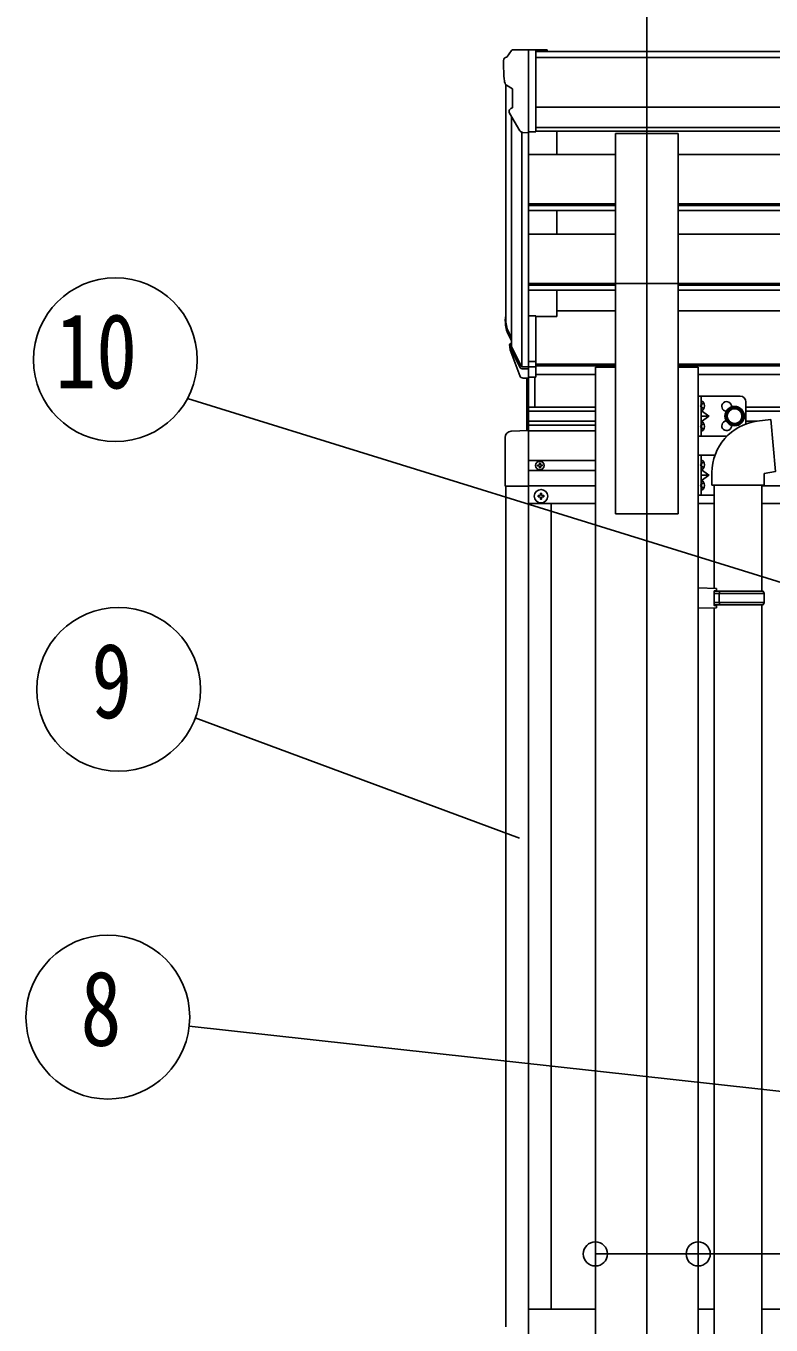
# Model space of a CAD drawing. Units: millimetres, scale not verified. Extents: x -10512 to 10512, y -7425 to 7425.
# Drawn here: x -4822 to -4167, y -2676 to -1534 of the extents above; entities that cross this region are included whole.
import ezdxf
from ezdxf.enums import TextEntityAlignment as Align

# ---------------------------------------------------------------- set-up
doc = ezdxf.new("R2010")
doc.units = ezdxf.units.MM
doc.header["$LTSCALE"] = 30
for name, color, linetype in [('0-3_YKK_12', 2, 'Continuous'), ('0-4_YKK_13', 4, 'Continuous'), ('0-5_YKK_A1', 4, 'Continuous'), ('0-6_YKK_D', 6, 'Continuous')]:
    doc.layers.add(name, color=color, linetype=linetype)
doc.styles.add('ＭＳ ゴシック', font='')
doc.styles.get('ＭＳ ゴシック').set_extended_font_data('MS Gothic')

msp = doc.modelspace()

# ---------------------------------------------------------------- linework, layer by layer
at = {"layer": '0-3_YKK_12'}
msp.add_line((-4276.28, -1438.98), (-4276.28, -4613.38), dxfattribs=at)
at = {"layer": '0-4_YKK_13'}
for p, q in [((-4395.37, -1555.93), (-4399.43, -1561.74)), ((-4392.28, -1555.36), (-4394.61, -1555.51)), ((-4392.28, -1555.36), (-4373.78, -1555.36)), ((-4380.28, -1628.35), (-4380.28, -1555.36)), ((-4373.78, -1555.36), (-4363.78, -1555.45)), ((-4373.78, -1627.35), (-4373.78, -1555.36)), ((-4363.78, -1556.97), (-4363.78, -1555.45)), ((-4402.28, -1564.73), (-4402.28, -1565.36)), ((-4399.74, -1586.55), (-4394.43, -1589.62)), ((-4394.28, -1589.88), (-4394.28, -1606.15)), ((-4387.9, -1626.54), (-4396.9, -1610.94)), ((-4380.28, -1628.35), (-4385.48, -1628.03)), ((-4373.78, -1627.35), (-4380.28, -1627.35)), ((-4303.78, -1760.81), (-4303.78, -1629.01)), ((-4303.78, -1629.01), (-4248.78, -1629.01)), ((-4248.78, -1760.81), (-4248.78, -1629.01)), ((-4303.78, -1760.81), (-4248.78, -1760.81)), ((-4380.28, -1789.09), (-4380.28, -1843.86)), ((-4373.78, -1789.09), (-4380.28, -1789.09)), ((-4373.78, -1789.09), (-4373.78, -1843.12)), ((-4399.18, -1803.28), (-4395.3, -1811.22)), ((-4398.58, -1801.9), (-4395.3, -1808.96)), ((-4396.87, -1814.55), (-4396.53, -1818.96)), ((-4396.53, -1818.96), (-4387.72, -1842.5)), ((-4395.91, -1818.39), (-4387.72, -1834.57)), ((-4386.71, -1833.44), (-4394.46, -1818.04)), ((-4380.28, -1834.12), (-4385.41, -1834.12)), ((-4380.28, -1835.93), (-4385.12, -1835.93)), ((-4373.78, -1829.22), (-4380.28, -1829.22)), ((-4373.78, -1834.1), (-4380.28, -1834.1)), ((-4380.28, -1843.86), (-4385.12, -1843.86)), ((-4381.78, -1889.94), (-4381.78, -1843.86)), ((-4373.78, -1843.12), (-4380.28, -1843.12)), ((-4380.28, -1889.86), (-4380.27, -1843.12)), ((-4374.78, -1869.36), (-4374.78, -1843.12)), ((-4231.08, -1859.86), (-4231.08, -1894.86)), ((-4194.08, -1859.86), (-4231.08, -1859.86)), ((-4228.58, -1859.86), (-4228.58, -1894.86)), ((-4228.08, -1872.36), (-4228.58, -1872.28)), ((-4228.08, -1864.36), (-4227.27, -1864.51)), ((-4228.08, -1872.36), (-4227.27, -1872.22)), ((-4189.08, -1864.86), (-4189.08, -1884.3)), ((-4228.58, -1877.36), (-4221.58, -1877.36)), ((-4228.08, -1882.36), (-4227.27, -1882.51)), ((-4179.64, -1881.91), (-4167.12, -1880.35)), ((-4380.28, -1889.86), (-4395.56, -1890.66)), ((-4380.28, -1889.86), (-4380.28, -1939.05)), ((-4205.57, -1894.86), (-4231.08, -1894.86)), ((-4228.08, -1890.36), (-4228.58, -1890.28)), ((-4228.08, -1890.36), (-4227.27, -1890.22)), ((-4400.78, -1896.16), (-4400.78, -1939.05)), ((-4231.08, -1911.74), (-4231.08, -1946.74)), ((-4216.3, -1911.74), (-4231.08, -1911.74)), ((-4228.58, -1911.74), (-4228.58, -1946.74)), ((-4228.08, -1916.24), (-4228.58, -1916.33)), ((-4228.08, -1916.24), (-4227.27, -1916.38)), ((-4371.51, -1920.33), (-4372.33, -1920.33)), ((-4369.05, -1921.15), (-4368.23, -1921.15)), ((-4228.58, -1929.24), (-4221.58, -1929.24)), ((-4228.08, -1924.24), (-4227.27, -1924.1)), ((-4219.04, -1937.92), (-4219.04, -1927)), ((-4400.78, -1939.05), (-4380.28, -1939.05)), ((-4228.08, -1934.24), (-4228.58, -1934.33)), ((-4228.08, -1934.24), (-4227.27, -1934.38)), ((-4173.04, -1937.92), (-4219.04, -1937.92)), ((-4217.08, -1937.92), (-4217.08, -2028.75)), ((-4175.08, -1937.92), (-4175.08, -2031.31)), ((-4370.78, -1947.24), (-4371.78, -1947.24)), ((-4367.78, -1948.24), (-4366.78, -1948.24)), ((-4217.08, -1946.74), (-4231.08, -1946.74)), ((-4228.08, -1942.24), (-4227.27, -1942.1)), ((-4215.08, -2028.81), (-4231.08, -2028.34)), ((-4231.08, -2028.34), (-4231.08, -2046.28)), ((-4215.08, -2030.81), (-4217.08, -2030.81)), ((-4174.08, -2031.31), (-4217.08, -2031.31)), ((-4215.08, -2030.81), (-4215.08, -2028.81)), ((-4212.6, -2033.31), (-4212.17, -2031.31)), ((-4173.08, -2033.31), (-4174.08, -2031.31)), ((-4173.08, -2033.31), (-4217.08, -2033.31)), ((-4173.08, -2041.31), (-4217.08, -2041.31)), ((-4174.08, -2043.31), (-4217.08, -2043.31)), ((-4215.08, -2045.81), (-4215.08, -2043.81)), ((-4175.08, -2890.56), (-4175.08, -2043.31)), ((-4173.08, -2041.31), (-4174.08, -2043.31)), ((-4173.08, -2033.31), (-4173.08, -2041.31)), ((-4215.08, -2045.81), (-4231.08, -2046.28)), ((-4217.08, -2888), (-4217.08, -2045.87))]:
    msp.add_line(p, q, dxfattribs=at)
for points in [[(-4228.96, -1868.36), (-4228.33, -1867.18), (-4226.1, -1866.06)], [(-4228.96, -1868.36), (-4228.33, -1869.55), (-4226.1, -1870.66)], [(-4228.08, -1872.36), (-4228.08, -1864.36), (-4228.58, -1864.45), (-4228.58, -1872.28)], [(-4228.58, -1872.36), (-4221.58, -1877.36), (-4228.58, -1882.36)], [(-4228.96, -1886.36), (-4228.33, -1885.18), (-4226.1, -1884.06)], [(-4228.08, -1890.36), (-4228.08, -1882.36), (-4228.58, -1882.45), (-4228.58, -1890.28)], [(-4167.12, -1880.35), (-4163.11, -1926.17), (-4173.04, -1927.92), (-4173.04, -1937.92)], [(-4228.96, -1886.36), (-4228.33, -1887.55), (-4226.1, -1888.66)], [(-4228.96, -1920.24), (-4228.33, -1919.06), (-4226.1, -1917.94)], [(-4228.08, -1916.24), (-4228.08, -1924.24), (-4228.58, -1924.15), (-4228.58, -1916.33)], [(-4372.33, -1920.33), (-4372.33, -1921.15), (-4371.51, -1921.15)], [(-4369.87, -1919.51), (-4369.87, -1918.69), (-4370.69, -1918.69), (-4370.69, -1919.51)], [(-4370.69, -1921.97), (-4370.69, -1922.79), (-4369.87, -1922.79), (-4369.87, -1921.97)], [(-4368.23, -1921.15), (-4368.23, -1920.33), (-4369.05, -1920.33)], [(-4228.96, -1920.24), (-4228.33, -1921.43), (-4226.1, -1922.54)], [(-4228.58, -1924.24), (-4221.58, -1929.24), (-4228.58, -1934.24)], [(-4228.96, -1938.24), (-4228.33, -1937.06), (-4226.1, -1935.94)], [(-4228.96, -1938.24), (-4228.33, -1939.43), (-4226.1, -1940.54)], [(-4228.08, -1934.24), (-4228.08, -1942.24), (-4228.58, -1942.15), (-4228.58, -1934.33)], [(-4371.78, -1947.24), (-4371.78, -1948.24), (-4370.78, -1948.24)], [(-4368.78, -1946.24), (-4368.78, -1945.24), (-4369.78, -1945.24), (-4369.78, -1946.24)], [(-4369.78, -1949.24), (-4369.78, -1950.24), (-4368.78, -1950.24), (-4368.78, -1949.24)], [(-4366.78, -1948.24), (-4366.78, -1947.24), (-4367.78, -1947.24)], [(-4215.08, -2043.81), (-4217.08, -2043.81), (-4217.08, -2030.81)], [(-4212.6, -2033.31), (-4212.6, -2041.31), (-4212.17, -2043.31)]]:
    msp.add_lwpolyline(points, dxfattribs=at)
msp.add_lwpolyline([(-4199.08, -1884.87), (-4205.58, -1881.12), (-4205.58, -1873.61), (-4199.08, -1869.86), (-4192.58, -1873.61), (-4192.58, -1881.12)], close=True, dxfattribs=at)
for centre, radius in [((-4199.08, -1877.36), 8.5), ((-4199.08, -1877.36), 7.5), ((-4199.08, -1877.36), 6.5), ((-4370.28, -1920.74), 3.75), ((-4369.28, -1947.74), 5.9)]:
    msp.add_circle(centre, radius, dxfattribs=at)
for centre, radius, start, end in [((-4399.28, -1564.73), 3, 93, 180), ((-4394.55, -1556.5), 1, 93.5, 145), ((-4200.28, -1565.36), 202, 180, 184.94904), ((-4395.37, -1582.18), 6.18, 185.7035, 224.99897), ((-4394.58, -1589.88), 0.3, 0, 60), ((-4394.3, -1609.44), 3, 94.7167, 210), ((-4394.58, -1606.15), 0.3, 274.7167, 0), ((-4385.3, -1625.04), 3, 210, 266.5), ((-4371.09, -1794.16), 29.53, 186.50806, 197.98144), ((-4369.69, -1792.4), 30.41, 187.1552, 198.19734), ((-4194.08, -1864.86), 5, 0, 90), ((-4227.43, -1865.39), 0.9, 32.05588, 80), ((-4227.43, -1871.34), 0.9, 280, 327.94412), ((-4232.18, -1868.36), 6.5, 327.94412, 32.05588), ((-4206.08, -1868.86), 4.25, 353.70569, 265.23923), ((-4227.43, -1883.39), 0.9, 32.05588, 80), ((-4232.18, -1886.36), 6.5, 327.94412, 32.05588), ((-4173.13, -1927.35), 45.91, 98.14944, 179.55845), ((-4206.08, -1885.86), 4.25, 94.76077, 6.29431), ((-4395.28, -1896.16), 5.5, 93, 180), ((-4227.43, -1889.34), 0.9, 280, 327.94412), ((-4227.43, -1917.27), 0.9, 32.05588, 80), ((-4232.18, -1920.24), 6.5, 327.94412, 32.05588), ((-4371.51, -1919.51), 0.82, 270, 0), ((-4371.51, -1921.97), 0.82, 0, 90), ((-4369.05, -1919.51), 0.82, 180, 270), ((-4369.05, -1921.97), 0.82, 90, 180), ((-4227.43, -1923.22), 0.9, 280, 327.94412), ((-4227.43, -1935.27), 0.9, 32.05588, 80), ((-4232.18, -1938.24), 6.5, 327.94412, 32.05588), ((-4370.78, -1946.24), 1, 270, 0), ((-4370.78, -1949.24), 1, 0, 90), ((-4367.78, -1946.24), 1, 180, 270), ((-4367.78, -1949.24), 1, 90, 180), ((-4227.43, -1941.22), 0.9, 280, 327.94412)]:
    msp.add_arc(centre, radius, start, end, dxfattribs=at)
for centre, major_axis, ratio, start_param, end_param in [((-4311.62, -1794.59), (-89.06, 1.43), 0.57596, 6.1962358, 6.3678173), ((-4312.41, -1787.92), (87.93, 4.42), 0.541684, 3.0659337, 3.2228513), ((-4395.56, -1814.55), (1.3, 0), 0.90356, 1.3700892, 3.347195), ((-4309.64, -1798.36), (-89.07, 0), 0.90356, 0.2056023, 0.2515348), ((-4310.36, -1794.49), (-88.05, 0), 0.90356, 0.2662965, 0.3003836), ((-4385.12, -1833.21), (-3, 0), 0.90356, 0.5235988, 1.5707963), ((-4385.41, -1832.76), (-1.5, 0), 0.90356, 0.5235988, 1.5707963), ((-4385.12, -1841.15), (3, 0), 0.90356, 3.6651914, 4.712389)]:
    msp.add_ellipse(centre, major_axis=major_axis, ratio=ratio, start_param=start_param, end_param=end_param, dxfattribs=at)
at = {"layer": '0-5_YKK_A1'}
for p, q in [((-1532.77, -1556.97), (-4373.78, -1556.97)), ((-1532.77, -1562.18), (-4373.78, -1562.18)), ((-4400.28, -1585.94), (-4400.28, -1788.72)), ((-4380.28, -1596.47), (-4380.28, -1789.09)), ((-1522.77, -1605.72), (-4373.78, -1605.72)), ((-4395.3, -1613.71), (-4395.3, -1815.43)), ((-4386.28, -1627.87), (-4386.28, -1833.86)), ((-1522.77, -1623.57), (-4373.78, -1623.57)), ((-1522.77, -1626.82), (-4373.78, -1626.82)), ((-4355.28, -1626.82), (-4355.28, -1647.39)), ((-4380.28, -1647.39), (-4303.78, -1647.39)), ((-1543.78, -1647.39), (-4248.78, -1647.39)), ((-4380.28, -1690.76), (-4303.78, -1690.76)), ((-4380.28, -1692.25), (-4303.78, -1692.25)), ((-4380.28, -1696.57), (-4303.78, -1696.57)), ((-4355.28, -1696.57), (-4355.28, -1717.5)), ((-1543.78, -1690.76), (-4248.78, -1690.76)), ((-1543.78, -1692.25), (-4248.78, -1692.25)), ((-1543.78, -1696.57), (-4248.78, -1696.57)), ((-4380.28, -1717.5), (-4303.78, -1717.5)), ((-1543.78, -1717.5), (-4248.78, -1717.5)), ((-4380.28, -1760.86), (-4303.78, -1760.86)), ((-4380.28, -1762.36), (-4303.78, -1762.36)), ((-4380.28, -1766.67), (-4303.78, -1766.67)), ((-4355.28, -1766.67), (-4355.28, -1789.72)), ((-4303.78, -1760.81), (-4303.78, -1963.38)), ((-4248.78, -1760.81), (-4248.78, -1963.38)), ((-1543.78, -1760.86), (-4248.78, -1760.86)), ((-1543.78, -1762.36), (-4248.78, -1762.36)), ((-1543.78, -1766.67), (-4248.78, -1766.67)), ((-4355.28, -1789.72), (-4373.78, -1789.72)), ((-4355.28, -1784.78), (-4303.78, -1784.78)), ((-3689.28, -1784.78), (-4248.78, -1784.78)), ((-4373.78, -1831.79), (-4303.78, -1831.79)), ((-4373.78, -1833.19), (-4303.78, -1833.19)), ((-4321.48, -1834.38), (-4321.48, -4463.38)), ((-4321.48, -1834.38), (-4303.78, -1834.38)), ((-1543.78, -1831.79), (-4248.78, -1831.79)), ((-1543.78, -1833.19), (-4248.78, -1833.19)), ((-4231.08, -1834.38), (-4248.78, -1834.38)), ((-4231.08, -1834.38), (-4231.08, -4463.38)), ((-4321.48, -1840.88), (-4373.78, -1840.88)), ((-4231.08, -1840.88), (-4146.28, -1840.88)), ((-4380.28, -1869.36), (-4321.48, -1869.36)), ((-4189.08, -1869.36), (-4125.68, -1869.36)), ((-4380.28, -1872.86), (-4321.48, -1872.86)), ((-4380.28, -1881.86), (-4321.48, -1881.86)), ((-4189.08, -1872.86), (-4125.68, -1872.86)), ((-4189.08, -1881.86), (-4179.3, -1881.86)), ((-4380.28, -1885.36), (-4321.48, -1885.36)), ((-4380.28, -3763.86), (-4380.28, -1889.86)), ((-4321.48, -1890.36), (-4380.28, -1890.36)), ((-4380.28, -1916.24), (-4321.48, -1916.24)), ((-4380.28, -1925.24), (-4321.48, -1925.24)), ((-4400.28, -1939.06), (-4400.28, -2677.86)), ((-4380.28, -1938.74), (-4321.48, -1938.74)), ((-4175.08, -1938.74), (-2963.28, -1938.74)), ((-4321.48, -1954.24), (-4380.28, -1954.24)), ((-4360.28, -2662.36), (-4360.28, -1954.24)), ((-4303.78, -1963.38), (-4248.78, -1963.38)), ((-4217.08, -1954.24), (-4231.08, -1954.24)), ((-4175.08, -1954.24), (-2921.28, -1954.24)), ((-4380.28, -2662.36), (-4321.48, -2662.36)), ((-4231.08, -2662.36), (-4217.08, -2662.36)), ((-4175.08, -2662.36), (-2921.28, -2662.36))]:
    msp.add_line(p, q, dxfattribs=at)
at = {"layer": '0-6_YKK_D'}
for p, q in [((-3665.12, -2176.37), (-4680.03, -1861.76)), ((-4388.15, -2248.41), (-4673.26, -2142.62)), ((-2948.08, -2604.01), (-4678.61, -2413.54))]:
    msp.add_line(p, q, dxfattribs=at)
msp.add_lwpolyline([(-4321.48, -2613.81), (-4231.08, -2613.81), (-3981.28, -2613.81)], dxfattribs=at)
for centre, radius in [((-4743.51, -1827.8), 72), ((-4740.77, -2117.58), 72), ((-4750.18, -2405.67), 72), ((-4321.48, -2613.81), 10.62), ((-4231.08, -2613.81), 10.62)]:
    msp.add_circle(centre, radius, dxfattribs=at)

# ---------------------------------------------------------------- texts
at = {"layer": '0-6_YKK_D', "style": 'ＭＳ ゴシック', "width": 0.8}
for s, p in [('10', (-4796.31, -1872.8)), ('9', (-4764.77, -2162.58)), ('8', (-4774.18, -2450.67))]:
    msp.add_text(s, height=65.98, dxfattribs=at).set_placement(p, align=Align.BOTTOM_LEFT)

doc.saveas('drawing.dxf')
